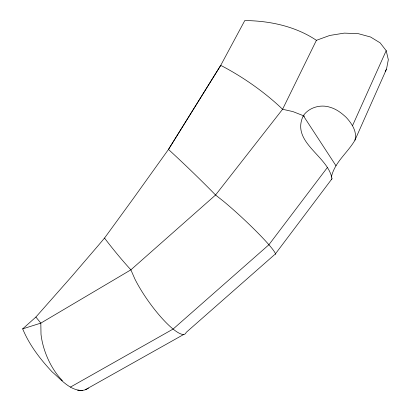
<?xml version="1.0" encoding="UTF-8"?>
<svg xmlns="http://www.w3.org/2000/svg" width="411" height="411" viewBox="0 0 411 411"><rect width="100%" height="100%" fill="white"/><g stroke="black" fill="none" stroke-linecap="round" stroke-linejoin="round"><path stroke-width="0.62" d="M331.358 177.136C334.513 162.324 347.639 152.81 354.929 140.228C357.329 131.556 351.847 123.613 346.273 117.459C341.582 113.04 336.429 109.095 330.146 107.297C320.714 104.096 309.046 107.348 303.328 115.681C290.531 142.391 328.302 155.826 331.996 178.764L275.437 253.834M354.929 140.228L386.499 69.151L388.323 59.677L386.196 50.661L380.154 42.872L370.594 37.021L358.279 33.661L344.264 33.121L329.786 35.449L316.413 40.314L282.583 109.264L215.564 195.009L130.878 269.842L40.828 323.118L22.677 328.872C29.371 345.076 40.216 359.157 52.125 371.873C60.9 379.322 70.122 390.933 82.719 390.45M352.576 125.54L386.196 50.661M385.21 71.309L386.499 69.151M22.677 328.872L35.885 317.056L71.704 276.485L98.589 245.131L104.528 238.067L132.691 199.402L168.469 149.44L220.733 65.364L244.792 20.55C269.765 20.802 295.427 26.247 316.413 40.314M327.541 167.298L268.907 244.745L173.108 329.062L70.451 387.08M331.369 179.422L331.996 178.764M85.252 389.767L183.845 334.395M61.696 380.756L62.354 380.571A45.986 23.668 67.8 0 1 41.008 334.302L40.828 323.118L35.885 317.056M77.643 390.368L78.296 390.193A45.986 23.668 67.8 0 0 88.478 388.102M304.638 116.195L292.899 111.587L282.583 109.264A103.151 37.545 33.7 0 0 220.733 65.364L168.469 149.44L168.88 149.815A104.908 8.574 43.6 0 1 215.564 195.009L223.255 201.077A47.316 4.213 43.1 0 1 261.355 236.52A47.316 4.213 43.1 0 1 274.579 254.645L186.157 332.422A47.193 10.84 54.5 0 1 164.939 321.433A47.193 10.84 54.5 0 1 134.916 279.09L130.878 269.842A104.635 22.107 53.1 0 1 106.326 240.44L104.528 238.067M303.328 115.681L336.018 165.808"/></g></svg>
